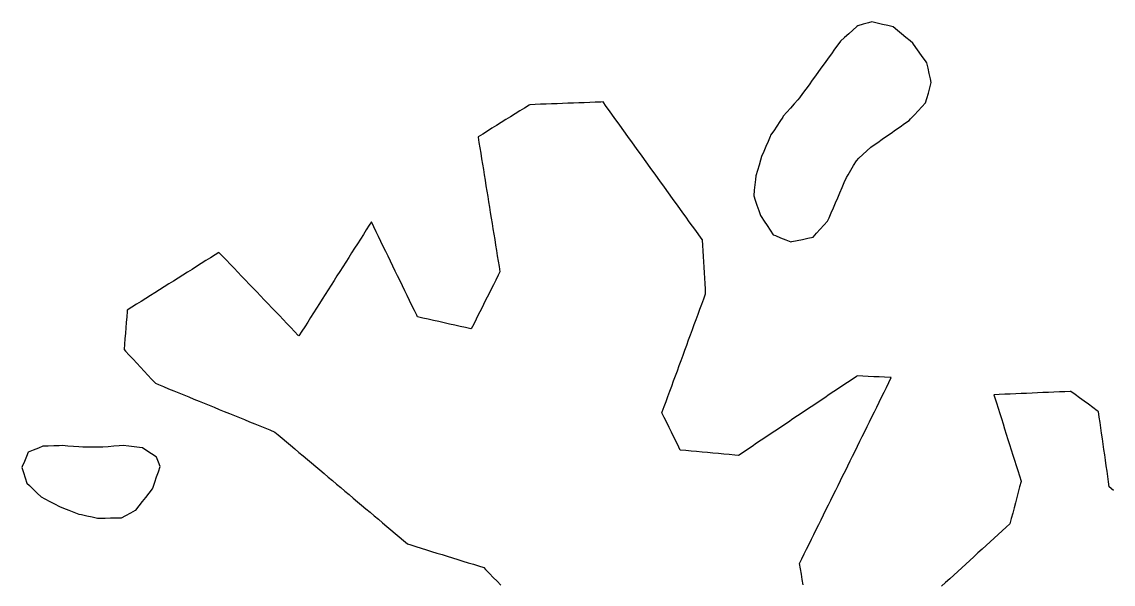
# Model space of a CAD drawing. Header units: millimetres. Extents: x 32 to 3054, y 42 to 5568.
# Drawn here: x 412.4 to 612, y 4250.1 to 4353 of the extents above; entities that cross this region are included whole.
import ezdxf

# ---------------------------------------------------------------- set-up
doc = ezdxf.new("R2010")
doc.units = ezdxf.units.MM
for name, color, linetype in [('ALL_ISLANDS', 7, 'Continuous'), ('OUTLINE_ISLAND_01', 7, 'Continuous'), ('OUTLINE_ISLAND_25', 7, 'Continuous'), ('OUTLINE_ISLAND_51', 7, 'Continuous')]:
    doc.layers.add(name, color=color, linetype=linetype)

msp = doc.modelspace()

# ---------------------------------------------------------------- linework, layer by layer
at = {"layer": 'ALL_ISLANDS'}
for points in [[(571.7645, 4352.0618), (570.7921, 4352.2952), (569.8198, 4352.5286), (568.8474, 4352.762), (567.875, 4352.9954), (567.2188, 4352.8116), (566.2558, 4352.5419), (565.2929, 4352.2721), (565.1282, 4352.1262), (564.3797, 4351.4631), (563.6313, 4350.7999), (562.8828, 4350.1368), (562.1343, 4349.4736), (561.6363, 4348.7843), (561.0506, 4347.9737), (560.465, 4347.1631), (559.8794, 4346.3525), (559.2937, 4345.542), (558.7081, 4344.7314), (558.1225, 4343.9208), (557.5369, 4343.1102), (556.9512, 4342.2997), (556.3656, 4341.4891), (555.78, 4340.6785), (555.1943, 4339.8679), (554.6087, 4339.0573), (554.3001, 4338.7086), (553.6374, 4337.9597), (552.9747, 4337.2107), (552.312, 4336.4618), (551.6494, 4335.7129), (551.5517, 4335.5646), (551.0017, 4334.7294), (550.4517, 4333.8943), (549.9017, 4333.0591), (549.3517, 4332.2239), (549.2672, 4332.0247), (548.8765, 4331.1041), (548.4858, 4330.1836), (548.0951, 4329.2631), (547.7045, 4328.3425), (547.5129, 4327.6965), (547.2285, 4326.7378), (546.9442, 4325.7791), (546.6598, 4324.8203), (546.5844, 4324.1429), (546.4738, 4323.1491), (546.3632, 4322.1552), (546.2526, 4321.1613), (546.5191, 4320.3804), (546.8421, 4319.434), (547.1651, 4318.4876), (547.4881, 4317.5412), (547.6009, 4317.3707), (548.1525, 4316.5366), (548.7041, 4315.7025), (549.2558, 4314.8684), (549.8074, 4314.0343), (550.2484, 4313.8558), (551.1754, 4313.4805), (552.1023, 4313.1053), (553.0292, 4312.73), (553.2026, 4312.7665), (554.1812, 4312.9723), (555.1598, 4313.1782), (556.1383, 4313.384), (557.1169, 4313.5899), (557.7638, 4314.3058), (558.4342, 4315.0478), (559.1046, 4315.7899), (559.775, 4316.5319), (560.0343, 4317.1326), (560.4306, 4318.0507), (560.8269, 4318.9688), (561.2233, 4319.887), (561.6196, 4320.8051), (562.0159, 4321.7232), (562.4122, 4322.6413), (562.8085, 4323.5594), (563.2048, 4324.4775), (563.5068, 4324.9881), (564.0158, 4325.8488), (564.5248, 4326.7096), (565.0339, 4327.5703), (565.5073, 4328.0108), (566.2395, 4328.6919), (566.9717, 4329.373), (567.7039, 4330.0541), (568.1139, 4330.3421), (568.9322, 4330.9168), (569.7506, 4331.4915), (570.569, 4332.0662), (571.3873, 4332.6409), (572.2057, 4333.2156), (573.024, 4333.7903), (573.8424, 4334.365), (574.6608, 4334.9397), (574.9583, 4335.2559), (575.6435, 4335.9842), (576.3287, 4336.7125), (577.014, 4337.4408), (577.6992, 4338.1691), (577.9257, 4338.9743), (578.1964, 4339.9369), (578.4671, 4340.8996), (578.7378, 4341.8622), (578.5855, 4342.5447), (578.3678, 4343.5207), (578.1501, 4344.4967), (577.9323, 4345.4727), (577.6727, 4345.8334), (577.0885, 4346.645), (576.5043, 4347.4566), (575.9201, 4348.2682), (575.3359, 4349.0798), (574.847, 4349.4881), (574.0794, 4350.129), (573.3117, 4350.7699), (572.5441, 4351.4108), (571.7765, 4352.0517)], [(412.3625, 4271.4371), (412.6636, 4270.4835), (412.9647, 4269.5299), (413.2658, 4268.5763), (413.7368, 4268.1238), (414.4579, 4267.431), (415.179, 4266.7382), (415.9001, 4266.0453), (416.5932, 4265.6845), (417.4802, 4265.2228), (418.3672, 4264.761), (419.2542, 4264.2993), (420.0131, 4263.9983), (420.9427, 4263.6297), (421.8722, 4263.2611), (422.8018, 4262.8924), (423.2761, 4262.7904), (424.2538, 4262.5801), (425.2314, 4262.3698), (426.209, 4262.1594), (426.5966, 4262.1629), (427.5965, 4262.1717), (428.5965, 4262.1805), (429.5965, 4262.1893), (430.5964, 4262.1981), (431.4113, 4262.6367), (432.2918, 4263.1106), (433.1724, 4263.5845), (433.1883, 4263.6047), (433.8077, 4264.3897), (434.4272, 4265.1747), (435.0467, 4265.9597), (435.6661, 4266.7448), (436.2856, 4267.5298), (436.3827, 4267.8158), (436.7041, 4268.7628), (437.0255, 4269.7097), (437.3469, 4270.6567), (437.6683, 4271.6036), (437.3785, 4272.3722), (437.0258, 4273.3079), (436.9198, 4273.3784), (436.0871, 4273.9322), (435.2545, 4274.4861), (434.4219, 4275.0399), (433.8955, 4275.1), (432.902, 4275.2134), (431.9084, 4275.3269), (430.9149, 4275.4403), (430.1624, 4275.3838), (429.1652, 4275.309), (428.168, 4275.2342), (427.1708, 4275.1594), (426.5349, 4275.1549), (425.5349, 4275.1479), (424.5349, 4275.1409), (423.5349, 4275.1339), (422.7919, 4275.1942), (421.7952, 4275.2751), (420.7985, 4275.356), (419.8018, 4275.4369), (419.188, 4275.4145), (418.1887, 4275.3781), (417.1894, 4275.3416), (416.19, 4275.3051), (415.3897, 4274.97), (414.4673, 4274.5838), (413.5449, 4274.1976), (413.2257, 4273.4523), (412.8319, 4272.5331), (412.4382, 4271.6139)]]:
    msp.add_lwpolyline(points, close=True, dxfattribs=at)
for points in [[(555.3104, 4249.934), (555.1445, 4250.9201), (554.9786, 4251.9063), (554.8127, 4252.8924), (554.6468, 4253.8786), (555.0491, 4254.6938), (555.4916, 4255.5906), (555.9341, 4256.4874), (556.3766, 4257.3842), (556.8191, 4258.2809), (557.2616, 4259.1777), (557.7041, 4260.0745), (558.1466, 4260.9712), (558.5891, 4261.868), (559.0316, 4262.7648), (559.474, 4263.6615), (559.9165, 4264.5583), (560.359, 4265.4551), (560.8015, 4266.3519), (561.244, 4267.2486), (561.6865, 4268.1454), (562.129, 4269.0422), (562.5715, 4269.9389), (563.014, 4270.8357), (563.4565, 4271.7325), (563.899, 4272.6293), (564.3415, 4273.526), (564.784, 4274.4228), (565.2265, 4275.3196), (565.669, 4276.2163), (566.1115, 4277.1131), (566.554, 4278.0099), (566.9965, 4278.9066), (567.439, 4279.8034), (567.8815, 4280.7002), (568.324, 4281.597), (568.7665, 4282.4937), (569.209, 4283.3905), (569.6515, 4284.2873), (570.094, 4285.184), (570.5365, 4286.0808), (570.9789, 4286.9776), (571.4214, 4287.8743), (571.1971, 4287.8858), (570.1984, 4287.9368), (569.1997, 4287.9877), (568.201, 4288.0387), (567.2023, 4288.0896), (566.2036, 4288.1406), (565.2049, 4288.1915), (565.0653, 4288.0981), (564.2346, 4287.5414), (563.4039, 4286.9847), (562.5732, 4286.428), (561.7424, 4285.8713), (560.9117, 4285.3147), (560.081, 4284.758), (559.2503, 4284.2013), (558.4195, 4283.6446), (557.5888, 4283.0879), (556.7581, 4282.5313), (555.9273, 4281.9746), (555.0966, 4281.4179), (554.2659, 4280.8612), (553.4352, 4280.3045), (552.6044, 4279.7479), (551.7737, 4279.1912), (550.943, 4278.6345), (550.1123, 4278.0778), (549.2815, 4277.5211), (548.4508, 4276.9645), (547.6201, 4276.4078), (546.7893, 4275.8511), (545.9586, 4275.2944), (545.1279, 4274.7377), (544.2972, 4274.1811), (543.4664, 4273.6244), (542.7781, 4273.6872), (541.7823, 4273.778), (540.7864, 4273.8688), (539.7905, 4273.9597), (538.7947, 4274.0505), (537.7988, 4274.1413), (536.8029, 4274.2322), (535.8071, 4274.323), (534.8112, 4274.4138), (533.8153, 4274.5047), (532.8195, 4274.5955), (532.5384, 4275.1693), (532.0984, 4276.0673), (531.6585, 4276.9653), (531.2186, 4277.8634), (530.7786, 4278.7614), (530.3387, 4279.6594), (529.8988, 4280.5575), (529.4588, 4281.4555), (529.5228, 4281.6297), (529.8675, 4282.5684), (530.2122, 4283.5071), (530.5569, 4284.4458), (530.9016, 4285.3845), (531.2463, 4286.3232), (531.591, 4287.262), (531.9357, 4288.2007), (532.2804, 4289.1394), (532.6251, 4290.0781), (532.9698, 4291.0168), (533.3145, 4291.9555), (533.6592, 4292.8942), (534.0039, 4293.8329), (534.3486, 4294.7717), (534.6933, 4295.7104), (535.038, 4296.6491), (535.3827, 4297.5878), (535.7274, 4298.5265), (536.0721, 4299.4652), (536.4168, 4300.4039), (536.7615, 4301.3426), (537.1062, 4302.2814), (537.4509, 4303.2201), (537.4009, 4304.0793), (537.3427, 4305.0776), (537.2846, 4306.0759), (537.2265, 4307.0742), (537.1684, 4308.0726), (537.1102, 4309.0709), (537.0521, 4310.0692), (536.994, 4311.0675), (536.9358, 4312.0658), (536.8777, 4313.0641), (536.802, 4313.1692), (536.2176, 4313.9807), (535.6333, 4314.7922), (535.0489, 4315.6037), (534.4646, 4316.4152), (533.8802, 4317.2267), (533.2958, 4318.0382), (532.7115, 4318.8497), (532.1271, 4319.6612), (531.5427, 4320.4727), (530.9584, 4321.2841), (530.374, 4322.0956), (529.7897, 4322.9071), (529.2053, 4323.7186), (528.6209, 4324.5301), (528.0366, 4325.3416), (527.4522, 4326.1531), (526.8679, 4326.9646), (526.2835, 4327.7761), (525.6991, 4328.5876), (525.1148, 4329.3991), (524.5304, 4330.2106), (523.946, 4331.0221), (523.3617, 4331.8336), (522.7773, 4332.6451), (522.193, 4333.4565), (521.6086, 4334.268), (521.0242, 4335.0795), (520.4399, 4335.891), (519.8555, 4336.7025), (519.2712, 4337.514), (518.6868, 4338.3255), (518.2625, 4338.3094), (517.2632, 4338.2716), (516.2639, 4338.2337), (515.2646, 4338.1958), (514.2653, 4338.1579), (513.2661, 4338.1201), (512.2668, 4338.0822), (511.2675, 4338.0443), (510.2682, 4338.0065), (509.2689, 4337.9686), (508.2696, 4337.9307), (507.2704, 4337.8929), (506.2711, 4337.855), (505.2718, 4337.8171), (505.1558, 4337.7447), (504.3077, 4337.2148), (503.4596, 4336.685), (502.6115, 4336.1551), (501.7634, 4335.6253), (500.9153, 4335.0954), (500.0672, 4334.5656), (499.2191, 4334.0357), (498.3711, 4333.5059), (497.523, 4332.976), (496.6749, 4332.4462), (495.8268, 4331.9164), (495.8313, 4331.8881), (495.9909, 4330.9009), (496.1505, 4329.9137), (496.3101, 4328.9266), (496.4696, 4327.9394), (496.6292, 4326.9522), (496.7888, 4325.965), (496.9484, 4324.9778), (497.1079, 4323.9906), (497.2675, 4323.0034), (497.4271, 4322.0163), (497.5866, 4321.0291), (497.7462, 4320.0419), (497.9058, 4319.0547), (498.0654, 4318.0675), (498.2249, 4317.0803), (498.3845, 4316.0931), (498.5441, 4315.106), (498.7037, 4314.1188), (498.8632, 4313.1316), (499.0228, 4312.1444), (499.1824, 4311.1572), (499.342, 4310.17), (499.5015, 4309.1828), (499.6611, 4308.1957), (499.8207, 4307.2085), (499.5216, 4306.6138), (499.0722, 4305.7205), (498.6229, 4304.8271), (498.1736, 4303.9338), (497.7242, 4303.0404), (497.2749, 4302.1471), (496.8255, 4301.2537), (496.3762, 4300.3603), (495.9268, 4299.467), (495.4775, 4298.5736), (495.0282, 4297.6803), (494.5788, 4296.7869), (494.5058, 4296.8033), (493.5303, 4297.0232), (492.5547, 4297.243), (491.5792, 4297.4628), (490.6037, 4297.6827), (489.6281, 4297.9025), (488.6526, 4298.1223), (487.677, 4298.3422), (486.7015, 4298.562), (485.726, 4298.7818), (484.7504, 4299.0017), (484.6115, 4299.2876), (484.1745, 4300.1871), (483.7375, 4301.0865), (483.3005, 4301.986), (482.8635, 4302.8854), (482.4265, 4303.7849), (481.9895, 4304.6844), (481.5525, 4305.5838), (481.1156, 4306.4833), (480.6786, 4307.3828), (480.2416, 4308.2822), (479.8046, 4309.1817), (479.3676, 4310.0811), (478.9306, 4310.9806), (478.4936, 4311.8801), (478.0566, 4312.7795), (477.6196, 4313.679), (477.1826, 4314.5785), (476.7456, 4315.4779), (476.3086, 4316.3774), (475.9172, 4315.7615), (475.3808, 4314.9175), (474.8444, 4314.0736), (474.308, 4313.2296), (473.7716, 4312.3856), (473.2352, 4311.5417), (472.6988, 4310.6977), (472.1624, 4309.8537), (471.626, 4309.0098), (471.0896, 4308.1658), (470.5532, 4307.3218), (470.0168, 4306.4779), (469.4805, 4305.6339), (468.9441, 4304.7899), (468.4077, 4303.946), (467.8713, 4303.102), (467.3349, 4302.258), (466.7985, 4301.4141), (466.2621, 4300.5701), (465.7257, 4299.7261), (465.1893, 4298.8822), (464.6529, 4298.0382), (464.1165, 4297.1942), (463.5801, 4296.3502), (463.0437, 4295.5063), (462.9436, 4295.6109), (462.2523, 4296.3335), (461.561, 4297.0561), (460.8698, 4297.7787), (460.1785, 4298.5013), (459.4872, 4299.2238), (458.7959, 4299.9464), (458.1046, 4300.669), (457.4133, 4301.3916), (456.722, 4302.1142), (456.0308, 4302.8368), (455.3395, 4303.5593), (454.6482, 4304.2819), (453.9569, 4305.0045), (453.2656, 4305.7271), (452.5743, 4306.4497), (451.883, 4307.1722), (451.1918, 4307.8948), (450.5005, 4308.6174), (449.8092, 4309.34), (449.1179, 4310.0626), (448.4266, 4310.7851), (447.7258, 4310.3442), (446.8794, 4309.8116), (446.0331, 4309.279), (445.1867, 4308.7464), (444.3403, 4308.2138), (443.4939, 4307.6812), (442.6476, 4307.1486), (441.8012, 4306.616), (440.9548, 4306.0834), (440.1085, 4305.5508), (439.2621, 4305.0182), (438.4157, 4304.4857), (437.5693, 4303.9531), (436.723, 4303.4205), (435.8766, 4302.8879), (435.0302, 4302.3553), (434.1838, 4301.8227), (433.3375, 4301.2901), (432.4911, 4300.7575), (431.6447, 4300.2249), (431.6246, 4299.9793), (431.543, 4298.9826), (431.4615, 4297.9859), (431.3799, 4296.9893), (431.2983, 4295.9926), (431.2167, 4294.9959), (431.1352, 4293.9993), (431.0536, 4293.0026), (431.3456, 4292.6888), (432.0268, 4291.9567), (432.708, 4291.2246), (433.3892, 4290.4925), (434.0704, 4289.7604), (434.7517, 4289.0284), (435.4329, 4288.2963), (436.1141, 4287.5642), (436.7953, 4286.8321), (437.3698, 4286.5978), (438.2957, 4286.2201), (439.2217, 4285.8424), (440.1476, 4285.4647), (441.0735, 4285.087), (441.9995, 4284.7093), (442.9254, 4284.3316), (443.8513, 4283.954), (444.7773, 4283.5763), (445.7032, 4283.1986), (446.6291, 4282.8209), (447.5551, 4282.4432), (448.481, 4282.0655), (449.4069, 4281.6878), (450.3329, 4281.3102), (451.2588, 4280.9325), (452.1847, 4280.5548), (453.1107, 4280.1771), (454.0366, 4279.7994), (454.9625, 4279.4217), (455.8885, 4279.044), (456.8144, 4278.6663), (457.7403, 4278.2887), (458.6663, 4277.911), (459.246, 4277.4215), (460.0101, 4276.7764), (460.7742, 4276.1313), (461.5383, 4275.4862), (462.3024, 4274.8411), (463.0665, 4274.196), (463.8305, 4273.5509), (464.5946, 4272.9058), (465.3587, 4272.2607), (466.1228, 4271.6156), (466.8869, 4270.9705), (467.651, 4270.3254), (468.4151, 4269.6803), (469.1792, 4269.0352), (469.9433, 4268.3901), (470.7074, 4267.745), (471.4715, 4267.0999), (472.2356, 4266.4548), (472.9997, 4265.8097), (473.7638, 4265.1646), (474.5279, 4264.5195), (475.292, 4263.8744), (476.0561, 4263.2293), (476.8202, 4262.5842), (477.5843, 4261.9391), (478.3484, 4261.294), (479.1124, 4260.6489), (479.8765, 4260.0038), (480.6406, 4259.3587), (481.4047, 4258.7135), (482.1688, 4258.0684), (482.9329, 4257.4233), (483.4979, 4257.2485), (484.4532, 4256.9529), (485.4085, 4256.6573), (486.3638, 4256.3616), (487.3191, 4256.066), (488.2744, 4255.7704), (489.2297, 4255.4748), (490.185, 4255.1792), (491.1403, 4254.8835), (492.0956, 4254.5879), (493.0509, 4254.2923), (494.0062, 4253.9967), (494.9615, 4253.701), (495.9168, 4253.4054), (496.8721, 4253.1098), (497.2149, 4252.7526), (497.9074, 4252.0312), (498.5998, 4251.3097), (499.2923, 4250.5882), (499.9847, 4249.8668)], [(612.0815, 4267.2396), (611.2981, 4267.8611), (611.1673, 4268.774), (611.0255, 4269.7638), (610.8837, 4270.7537), (610.7418, 4271.7436), (610.6, 4272.7335), (610.4582, 4273.7234), (610.3163, 4274.7133), (610.1745, 4275.7032), (610.0327, 4276.6931), (609.8909, 4277.683), (609.749, 4278.6729), (609.6072, 4279.6628), (609.4654, 4280.6526), (609.3235, 4281.6425), (609.0971, 4281.8077), (608.2892, 4282.3969), (607.4813, 4282.9862), (606.6733, 4283.5755), (605.8654, 4284.1647), (605.0575, 4284.754), (604.2495, 4285.3433), (604.1643, 4285.3395), (603.1652, 4285.2957), (602.1662, 4285.2519), (601.1671, 4285.208), (600.1681, 4285.1642), (599.1691, 4285.1203), (598.17, 4285.0765), (597.171, 4285.0327), (596.1719, 4284.9888), (595.1729, 4284.945), (594.1739, 4284.9011), (593.1748, 4284.8573), (592.1758, 4284.8134), (591.1768, 4284.7696), (590.1777, 4284.7258), (590.3464, 4284.1928), (590.6482, 4283.2395), (590.95, 4282.2861), (591.2519, 4281.3327), (591.5537, 4280.3794), (591.8555, 4279.426), (592.1573, 4278.4726), (592.4591, 4277.5193), (592.7609, 4276.5659), (593.0627, 4275.6125), (593.3645, 4274.6592), (593.6664, 4273.7058), (593.9682, 4272.7524), (594.27, 4271.7991), (594.5718, 4270.8457), (594.8736, 4269.8923), (595.1754, 4268.939), (595.1509, 4268.8455), (594.8969, 4267.8783), (594.6429, 4266.9111), (594.3889, 4265.9439), (594.1348, 4264.9767), (593.8808, 4264.0095), (593.6268, 4263.0423), (593.3728, 4262.0751), (593.1188, 4261.1079), (592.445, 4260.493), (591.7063, 4259.819), (590.9676, 4259.145), (590.2289, 4258.4709), (589.4902, 4257.7969), (588.7515, 4257.1228), (588.0128, 4256.4488), (587.2741, 4255.7748), (586.5354, 4255.1007), (585.7967, 4254.4267), (585.058, 4253.7526), (584.3194, 4253.0786), (583.5807, 4252.4046), (582.842, 4251.7305), (582.1033, 4251.0565), (581.3646, 4250.3824), (580.6259, 4249.7084)]]:
    msp.add_lwpolyline(points, dxfattribs=at)
at = {"layer": 'OUTLINE_ISLAND_01'}
for points in [[(555.3104, 4249.934), (555.1445, 4250.9201), (554.9786, 4251.9063), (554.8127, 4252.8924), (554.6468, 4253.8786), (555.0491, 4254.6938), (555.4916, 4255.5906), (555.9341, 4256.4874), (556.3766, 4257.3842), (556.8191, 4258.2809), (557.2616, 4259.1777), (557.7041, 4260.0745), (558.1466, 4260.9712), (558.5891, 4261.868), (559.0316, 4262.7648), (559.474, 4263.6615), (559.9165, 4264.5583), (560.359, 4265.4551), (560.8015, 4266.3519), (561.244, 4267.2486), (561.6865, 4268.1454), (562.129, 4269.0422), (562.5715, 4269.9389), (563.014, 4270.8357), (563.4565, 4271.7325), (563.899, 4272.6293), (564.3415, 4273.526), (564.784, 4274.4228), (565.2265, 4275.3196), (565.669, 4276.2163), (566.1115, 4277.1131), (566.554, 4278.0099), (566.9965, 4278.9066), (567.439, 4279.8034), (567.8815, 4280.7002), (568.324, 4281.597), (568.7665, 4282.4937), (569.209, 4283.3905), (569.6515, 4284.2873), (570.094, 4285.184), (570.5365, 4286.0808), (570.9789, 4286.9776), (571.4214, 4287.8743), (571.1971, 4287.8858), (570.1984, 4287.9368), (569.1997, 4287.9877), (568.201, 4288.0387), (567.2023, 4288.0896), (566.2036, 4288.1406), (565.2049, 4288.1915), (565.0653, 4288.0981), (564.2346, 4287.5414), (563.4039, 4286.9847), (562.5732, 4286.428), (561.7424, 4285.8713), (560.9117, 4285.3147), (560.081, 4284.758), (559.2503, 4284.2013), (558.4195, 4283.6446), (557.5888, 4283.0879), (556.7581, 4282.5313), (555.9273, 4281.9746), (555.0966, 4281.4179), (554.2659, 4280.8612), (553.4352, 4280.3045), (552.6044, 4279.7479), (551.7737, 4279.1912), (550.943, 4278.6345), (550.1123, 4278.0778), (549.2815, 4277.5211), (548.4508, 4276.9645), (547.6201, 4276.4078), (546.7893, 4275.8511), (545.9586, 4275.2944), (545.1279, 4274.7377), (544.2972, 4274.1811), (543.4664, 4273.6244), (542.7781, 4273.6872), (541.7823, 4273.778), (540.7864, 4273.8688), (539.7905, 4273.9597), (538.7947, 4274.0505), (537.7988, 4274.1413), (536.8029, 4274.2322), (535.8071, 4274.323), (534.8112, 4274.4138), (533.8153, 4274.5047), (532.8195, 4274.5955), (532.5384, 4275.1693), (532.0984, 4276.0673), (531.6585, 4276.9653), (531.2186, 4277.8634), (530.7786, 4278.7614), (530.3387, 4279.6594), (529.8988, 4280.5575), (529.4588, 4281.4555), (529.5228, 4281.6297), (529.8675, 4282.5684), (530.2122, 4283.5071), (530.5569, 4284.4458), (530.9016, 4285.3845), (531.2463, 4286.3232), (531.591, 4287.262), (531.9357, 4288.2007), (532.2804, 4289.1394), (532.6251, 4290.0781), (532.9698, 4291.0168), (533.3145, 4291.9555), (533.6592, 4292.8942), (534.0039, 4293.8329), (534.3486, 4294.7717), (534.6933, 4295.7104), (535.038, 4296.6491), (535.3827, 4297.5878), (535.7274, 4298.5265), (536.0721, 4299.4652), (536.4168, 4300.4039), (536.7615, 4301.3426), (537.1062, 4302.2814), (537.4509, 4303.2201), (537.4009, 4304.0793), (537.3427, 4305.0776), (537.2846, 4306.0759), (537.2265, 4307.0742), (537.1684, 4308.0726), (537.1102, 4309.0709), (537.0521, 4310.0692), (536.994, 4311.0675), (536.9358, 4312.0658), (536.8777, 4313.0641), (536.802, 4313.1692), (536.2176, 4313.9807), (535.6333, 4314.7922), (535.0489, 4315.6037), (534.4646, 4316.4152), (533.8802, 4317.2267), (533.2958, 4318.0382), (532.7115, 4318.8497), (532.1271, 4319.6612), (531.5427, 4320.4727), (530.9584, 4321.2841), (530.374, 4322.0956), (529.7897, 4322.9071), (529.2053, 4323.7186), (528.6209, 4324.5301), (528.0366, 4325.3416), (527.4522, 4326.1531), (526.8679, 4326.9646), (526.2835, 4327.7761), (525.6991, 4328.5876), (525.1148, 4329.3991), (524.5304, 4330.2106), (523.946, 4331.0221), (523.3617, 4331.8336), (522.7773, 4332.6451), (522.193, 4333.4565), (521.6086, 4334.268), (521.0242, 4335.0795), (520.4399, 4335.891), (519.8555, 4336.7025), (519.2712, 4337.514), (518.6868, 4338.3255), (518.2625, 4338.3094), (517.2632, 4338.2716), (516.2639, 4338.2337), (515.2646, 4338.1958), (514.2653, 4338.1579), (513.2661, 4338.1201), (512.2668, 4338.0822), (511.2675, 4338.0443), (510.2682, 4338.0065), (509.2689, 4337.9686), (508.2696, 4337.9307), (507.2704, 4337.8929), (506.2711, 4337.855), (505.2718, 4337.8171), (505.1558, 4337.7447), (504.3077, 4337.2148), (503.4596, 4336.685), (502.6115, 4336.1551), (501.7634, 4335.6253), (500.9153, 4335.0954), (500.0672, 4334.5656), (499.2191, 4334.0357), (498.3711, 4333.5059), (497.523, 4332.976), (496.6749, 4332.4462), (495.8268, 4331.9164), (495.8313, 4331.8881), (495.9909, 4330.9009), (496.1505, 4329.9137), (496.3101, 4328.9266), (496.4696, 4327.9394), (496.6292, 4326.9522), (496.7888, 4325.965), (496.9484, 4324.9778), (497.1079, 4323.9906), (497.2675, 4323.0034), (497.4271, 4322.0163), (497.5866, 4321.0291), (497.7462, 4320.0419), (497.9058, 4319.0547), (498.0654, 4318.0675), (498.2249, 4317.0803), (498.3845, 4316.0931), (498.5441, 4315.106), (498.7037, 4314.1188), (498.8632, 4313.1316), (499.0228, 4312.1444), (499.1824, 4311.1572), (499.342, 4310.17), (499.5015, 4309.1828), (499.6611, 4308.1957), (499.8207, 4307.2085), (499.5216, 4306.6138), (499.0722, 4305.7205), (498.6229, 4304.8271), (498.1736, 4303.9338), (497.7242, 4303.0404), (497.2749, 4302.1471), (496.8255, 4301.2537), (496.3762, 4300.3603), (495.9268, 4299.467), (495.4775, 4298.5736), (495.0282, 4297.6803), (494.5788, 4296.7869), (494.5058, 4296.8033), (493.5303, 4297.0232), (492.5547, 4297.243), (491.5792, 4297.4628), (490.6037, 4297.6827), (489.6281, 4297.9025), (488.6526, 4298.1223), (487.677, 4298.3422), (486.7015, 4298.562), (485.726, 4298.7818), (484.7504, 4299.0017), (484.6115, 4299.2876), (484.1745, 4300.1871), (483.7375, 4301.0865), (483.3005, 4301.986), (482.8635, 4302.8854), (482.4265, 4303.7849), (481.9895, 4304.6844), (481.5525, 4305.5838), (481.1156, 4306.4833), (480.6786, 4307.3828), (480.2416, 4308.2822), (479.8046, 4309.1817), (479.3676, 4310.0811), (478.9306, 4310.9806), (478.4936, 4311.8801), (478.0566, 4312.7795), (477.6196, 4313.679), (477.1826, 4314.5785), (476.7456, 4315.4779), (476.3086, 4316.3774), (475.9172, 4315.7615), (475.3808, 4314.9175), (474.8444, 4314.0736), (474.308, 4313.2296), (473.7716, 4312.3856), (473.2352, 4311.5417), (472.6988, 4310.6977), (472.1624, 4309.8537), (471.626, 4309.0098), (471.0896, 4308.1658), (470.5532, 4307.3218), (470.0168, 4306.4779), (469.4805, 4305.6339), (468.9441, 4304.7899), (468.4077, 4303.946), (467.8713, 4303.102), (467.3349, 4302.258), (466.7985, 4301.4141), (466.2621, 4300.5701), (465.7257, 4299.7261), (465.1893, 4298.8822), (464.6529, 4298.0382), (464.1165, 4297.1942), (463.5801, 4296.3502), (463.0437, 4295.5063), (462.9436, 4295.6109), (462.2523, 4296.3335), (461.561, 4297.0561), (460.8698, 4297.7787), (460.1785, 4298.5013), (459.4872, 4299.2238), (458.7959, 4299.9464), (458.1046, 4300.669), (457.4133, 4301.3916), (456.722, 4302.1142), (456.0308, 4302.8368), (455.3395, 4303.5593), (454.6482, 4304.2819), (453.9569, 4305.0045), (453.2656, 4305.7271), (452.5743, 4306.4497), (451.883, 4307.1722), (451.1918, 4307.8948), (450.5005, 4308.6174), (449.8092, 4309.34), (449.1179, 4310.0626), (448.4266, 4310.7851), (447.7258, 4310.3442), (446.8794, 4309.8116), (446.0331, 4309.279), (445.1867, 4308.7464), (444.3403, 4308.2138), (443.4939, 4307.6812), (442.6476, 4307.1486), (441.8012, 4306.616), (440.9548, 4306.0834), (440.1085, 4305.5508), (439.2621, 4305.0182), (438.4157, 4304.4857), (437.5693, 4303.9531), (436.723, 4303.4205), (435.8766, 4302.8879), (435.0302, 4302.3553), (434.1838, 4301.8227), (433.3375, 4301.2901), (432.4911, 4300.7575), (431.6447, 4300.2249), (431.6246, 4299.9793), (431.543, 4298.9826), (431.4615, 4297.9859), (431.3799, 4296.9893), (431.2983, 4295.9926), (431.2167, 4294.9959), (431.1352, 4293.9993), (431.0536, 4293.0026), (431.3456, 4292.6888), (432.0268, 4291.9567), (432.708, 4291.2246), (433.3892, 4290.4925), (434.0704, 4289.7604), (434.7517, 4289.0284), (435.4329, 4288.2963), (436.1141, 4287.5642), (436.7953, 4286.8321), (437.3698, 4286.5978), (438.2957, 4286.2201), (439.2217, 4285.8424), (440.1476, 4285.4647), (441.0735, 4285.087), (441.9995, 4284.7093), (442.9254, 4284.3316), (443.8513, 4283.954), (444.7773, 4283.5763), (445.7032, 4283.1986), (446.6291, 4282.8209), (447.5551, 4282.4432), (448.481, 4282.0655), (449.4069, 4281.6878), (450.3329, 4281.3102), (451.2588, 4280.9325), (452.1847, 4280.5548), (453.1107, 4280.1771), (454.0366, 4279.7994), (454.9625, 4279.4217), (455.8885, 4279.044), (456.8144, 4278.6663), (457.7403, 4278.2887), (458.6663, 4277.911), (459.246, 4277.4215), (460.0101, 4276.7764), (460.7742, 4276.1313), (461.5383, 4275.4862), (462.3024, 4274.8411), (463.0665, 4274.196), (463.8305, 4273.5509), (464.5946, 4272.9058), (465.3587, 4272.2607), (466.1228, 4271.6156), (466.8869, 4270.9705), (467.651, 4270.3254), (468.4151, 4269.6803), (469.1792, 4269.0352), (469.9433, 4268.3901), (470.7074, 4267.745), (471.4715, 4267.0999), (472.2356, 4266.4548), (472.9997, 4265.8097), (473.7638, 4265.1646), (474.5279, 4264.5195), (475.292, 4263.8744), (476.0561, 4263.2293), (476.8202, 4262.5842), (477.5843, 4261.9391), (478.3484, 4261.294), (479.1124, 4260.6489), (479.8765, 4260.0038), (480.6406, 4259.3587), (481.4047, 4258.7135), (482.1688, 4258.0684), (482.9329, 4257.4233), (483.4979, 4257.2485), (484.4532, 4256.9529), (485.4085, 4256.6573), (486.3638, 4256.3616), (487.3191, 4256.066), (488.2744, 4255.7704), (489.2297, 4255.4748), (490.185, 4255.1792), (491.1403, 4254.8835), (492.0956, 4254.5879), (493.0509, 4254.2923), (494.0062, 4253.9967), (494.9615, 4253.701), (495.9168, 4253.4054), (496.8721, 4253.1098), (497.2149, 4252.7526), (497.9074, 4252.0312), (498.5998, 4251.3097), (499.2923, 4250.5882), (499.9847, 4249.8668)], [(612.0815, 4267.2396), (611.2981, 4267.8611), (611.1673, 4268.774), (611.0255, 4269.7638), (610.8837, 4270.7537), (610.7418, 4271.7436), (610.6, 4272.7335), (610.4582, 4273.7234), (610.3163, 4274.7133), (610.1745, 4275.7032), (610.0327, 4276.6931), (609.8909, 4277.683), (609.749, 4278.6729), (609.6072, 4279.6628), (609.4654, 4280.6526), (609.3235, 4281.6425), (609.0971, 4281.8077), (608.2892, 4282.3969), (607.4813, 4282.9862), (606.6733, 4283.5755), (605.8654, 4284.1647), (605.0575, 4284.754), (604.2495, 4285.3433), (604.1643, 4285.3395), (603.1652, 4285.2957), (602.1662, 4285.2519), (601.1671, 4285.208), (600.1681, 4285.1642), (599.1691, 4285.1203), (598.17, 4285.0765), (597.171, 4285.0327), (596.1719, 4284.9888), (595.1729, 4284.945), (594.1739, 4284.9011), (593.1748, 4284.8573), (592.1758, 4284.8134), (591.1768, 4284.7696), (590.1777, 4284.7258), (590.3464, 4284.1928), (590.6482, 4283.2395), (590.95, 4282.2861), (591.2519, 4281.3327), (591.5537, 4280.3794), (591.8555, 4279.426), (592.1573, 4278.4726), (592.4591, 4277.5193), (592.7609, 4276.5659), (593.0627, 4275.6125), (593.3645, 4274.6592), (593.6664, 4273.7058), (593.9682, 4272.7524), (594.27, 4271.7991), (594.5718, 4270.8457), (594.8736, 4269.8923), (595.1754, 4268.939), (595.1509, 4268.8455), (594.8969, 4267.8783), (594.6429, 4266.9111), (594.3889, 4265.9439), (594.1348, 4264.9767), (593.8808, 4264.0095), (593.6268, 4263.0423), (593.3728, 4262.0751), (593.1188, 4261.1079), (592.445, 4260.493), (591.7063, 4259.819), (590.9676, 4259.145), (590.2289, 4258.4709), (589.4902, 4257.7969), (588.7515, 4257.1228), (588.0128, 4256.4488), (587.2741, 4255.7748), (586.5354, 4255.1007), (585.7967, 4254.4267), (585.058, 4253.7526), (584.3194, 4253.0786), (583.5807, 4252.4046), (582.842, 4251.7305), (582.1033, 4251.0565), (581.3646, 4250.3824), (580.6259, 4249.7084)]]:
    msp.add_lwpolyline(points, dxfattribs=at)
at = {"layer": 'OUTLINE_ISLAND_25'}
msp.add_lwpolyline([(571.7645, 4352.0618), (570.7921, 4352.2952), (569.8198, 4352.5286), (568.8474, 4352.762), (567.875, 4352.9954), (567.2188, 4352.8116), (566.2558, 4352.5419), (565.2929, 4352.2721), (565.1282, 4352.1262), (564.3797, 4351.4631), (563.6313, 4350.7999), (562.8828, 4350.1368), (562.1343, 4349.4736), (561.6363, 4348.7843), (561.0506, 4347.9737), (560.465, 4347.1631), (559.8794, 4346.3525), (559.2937, 4345.542), (558.7081, 4344.7314), (558.1225, 4343.9208), (557.5369, 4343.1102), (556.9512, 4342.2997), (556.3656, 4341.4891), (555.78, 4340.6785), (555.1943, 4339.8679), (554.6087, 4339.0573), (554.3001, 4338.7086), (553.6374, 4337.9597), (552.9747, 4337.2107), (552.312, 4336.4618), (551.6494, 4335.7129), (551.5517, 4335.5646), (551.0017, 4334.7294), (550.4517, 4333.8943), (549.9017, 4333.0591), (549.3517, 4332.2239), (549.2672, 4332.0247), (548.8765, 4331.1041), (548.4858, 4330.1836), (548.0951, 4329.2631), (547.7045, 4328.3425), (547.5129, 4327.6965), (547.2285, 4326.7378), (546.9442, 4325.7791), (546.6598, 4324.8203), (546.5844, 4324.1429), (546.4738, 4323.1491), (546.3632, 4322.1552), (546.2526, 4321.1613), (546.5191, 4320.3804), (546.8421, 4319.434), (547.1651, 4318.4876), (547.4881, 4317.5412), (547.6009, 4317.3707), (548.1525, 4316.5366), (548.7041, 4315.7025), (549.2558, 4314.8684), (549.8074, 4314.0343), (550.2484, 4313.8558), (551.1754, 4313.4805), (552.1023, 4313.1053), (553.0292, 4312.73), (553.2026, 4312.7665), (554.1812, 4312.9723), (555.1598, 4313.1782), (556.1383, 4313.384), (557.1169, 4313.5899), (557.7638, 4314.3058), (558.4342, 4315.0478), (559.1046, 4315.7899), (559.775, 4316.5319), (560.0343, 4317.1326), (560.4306, 4318.0507), (560.8269, 4318.9688), (561.2233, 4319.887), (561.6196, 4320.8051), (562.0159, 4321.7232), (562.4122, 4322.6413), (562.8085, 4323.5594), (563.2048, 4324.4775), (563.5068, 4324.9881), (564.0158, 4325.8488), (564.5248, 4326.7096), (565.0339, 4327.5703), (565.5073, 4328.0108), (566.2395, 4328.6919), (566.9717, 4329.373), (567.7039, 4330.0541), (568.1139, 4330.3421), (568.9322, 4330.9168), (569.7506, 4331.4915), (570.569, 4332.0662), (571.3873, 4332.6409), (572.2057, 4333.2156), (573.024, 4333.7903), (573.8424, 4334.365), (574.6608, 4334.9397), (574.9583, 4335.2559), (575.6435, 4335.9842), (576.3287, 4336.7125), (577.014, 4337.4408), (577.6992, 4338.1691), (577.9257, 4338.9743), (578.1964, 4339.9369), (578.4671, 4340.8996), (578.7378, 4341.8622), (578.5855, 4342.5447), (578.3678, 4343.5207), (578.1501, 4344.4967), (577.9323, 4345.4727), (577.6727, 4345.8334), (577.0885, 4346.645), (576.5043, 4347.4566), (575.9201, 4348.2682), (575.3359, 4349.0798), (574.847, 4349.4881), (574.0794, 4350.129), (573.3117, 4350.7699), (572.5441, 4351.4108), (571.7765, 4352.0517)], close=True, dxfattribs=at)
at = {"layer": 'OUTLINE_ISLAND_51'}
msp.add_lwpolyline([(412.3625, 4271.4371), (412.6636, 4270.4835), (412.9647, 4269.5299), (413.2658, 4268.5763), (413.7368, 4268.1238), (414.4579, 4267.431), (415.179, 4266.7382), (415.9001, 4266.0453), (416.5932, 4265.6845), (417.4802, 4265.2228), (418.3672, 4264.761), (419.2542, 4264.2993), (420.0131, 4263.9983), (420.9427, 4263.6297), (421.8722, 4263.2611), (422.8018, 4262.8924), (423.2761, 4262.7904), (424.2538, 4262.5801), (425.2314, 4262.3698), (426.209, 4262.1594), (426.5966, 4262.1629), (427.5965, 4262.1717), (428.5965, 4262.1805), (429.5965, 4262.1893), (430.5964, 4262.1981), (431.4113, 4262.6367), (432.2918, 4263.1106), (433.1724, 4263.5845), (433.1883, 4263.6047), (433.8077, 4264.3897), (434.4272, 4265.1747), (435.0467, 4265.9597), (435.6661, 4266.7448), (436.2856, 4267.5298), (436.3827, 4267.8158), (436.7041, 4268.7628), (437.0255, 4269.7097), (437.3469, 4270.6567), (437.6683, 4271.6036), (437.3785, 4272.3722), (437.0258, 4273.3079), (436.9198, 4273.3784), (436.0871, 4273.9322), (435.2545, 4274.4861), (434.4219, 4275.0399), (433.8955, 4275.1), (432.902, 4275.2134), (431.9084, 4275.3269), (430.9149, 4275.4403), (430.1624, 4275.3838), (429.1652, 4275.309), (428.168, 4275.2342), (427.1708, 4275.1594), (426.5349, 4275.1549), (425.5349, 4275.1479), (424.5349, 4275.1409), (423.5349, 4275.1339), (422.7919, 4275.1942), (421.7952, 4275.2751), (420.7985, 4275.356), (419.8018, 4275.4369), (419.188, 4275.4145), (418.1887, 4275.3781), (417.1894, 4275.3416), (416.19, 4275.3051), (415.3897, 4274.97), (414.4673, 4274.5838), (413.5449, 4274.1976), (413.2257, 4273.4523), (412.8319, 4272.5331), (412.4382, 4271.6139)], close=True, dxfattribs=at)

doc.saveas('drawing.dxf')
